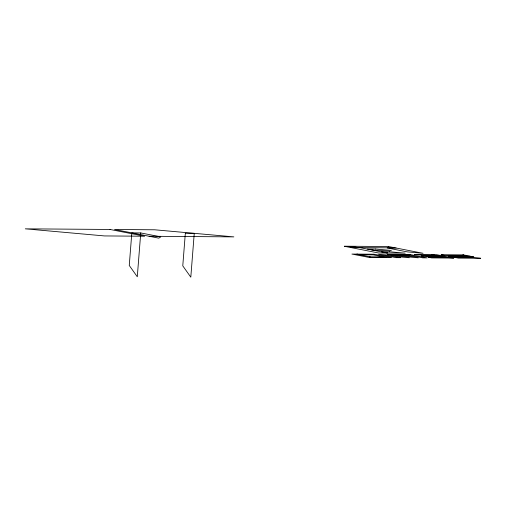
<?xml version="1.0" encoding="UTF-8"?>
<svg xmlns="http://www.w3.org/2000/svg" width="506" height="506" viewBox="0 0 506 506"><rect width="100%" height="100%" fill="white"/><g stroke="black" fill="none" stroke-linecap="round" stroke-linejoin="round"><path stroke-width="0.76" d="M140.744 232.937L137.29 276.776L129.258 265.467L131.826 232.874L140.744 232.937L160.8 236.865L158.795 238.149L114.533 229.49L154.672 229.787L233.842 236.878L149.112 236.258M448.341 256.08L470.327 256.238L473.787 256.915L456.26 256.789L448.272 256.125L454.597 257.364L459.056 257.396L456.191 256.833M383.15 256.903L370.531 256.808L369.532 257.453L386.609 257.579M453.629 258.073L431.65 257.908L428.19 257.231L445.71 257.364L453.699 258.028L436.653 254.689L432.194 254.657L445.78 257.314M404.781 255.176L418.272 257.813L410.353 257.105L400.322 255.138M395.863 255.106L409.348 257.744L401.435 257.035L391.404 255.075M185.335 233.266L182.774 265.859L190.806 277.168L194.253 233.336L185.335 233.266M369.975 256.757L368.969 257.402L351.923 254.069L356.388 254.101L369.975 256.757M373.909 254.227L372.909 254.872L360.291 254.784L356.831 254.107L373.909 254.227M374.465 254.278L373.466 254.923L387.052 257.579L391.511 257.617L374.465 254.278M409.582 254.493L408.582 255.138L391.056 255.005L387.602 254.328L409.582 254.493M410.145 254.543L409.139 255.188L422.725 257.845L427.19 257.877L410.145 254.543M463.098 254.885L462.092 255.53L444.572 255.397L441.112 254.72L463.098 254.885M463.654 254.935L462.655 255.581L465.52 256.137L469.979 256.175L463.654 254.935M110.03 229.458L25.3 228.832L104.47 235.929L144.608 236.22L110.03 229.458M388.469 246.523L344.504 246.201L360.342 247.617L395.388 247.877L388.469 246.523M396.078 248.01L387.16 247.946L407.216 251.868L423.048 253.291L396.078 248.01M375.547 249.034L367.52 248.971L374.434 250.325L391.378 250.451L375.547 249.034M389.38 251.741L381.353 251.678L388.266 253.032L405.211 253.158L389.38 251.741M387.375 253.025L378.456 252.962L344.339 246.289L360.177 247.706L387.375 253.025M431.751 254.657L414.357 254.524L422.276 255.233L435.204 255.334L431.751 254.657M438.664 256.004L421.27 255.878L429.189 256.586L442.124 256.681L438.664 256.004M472.781 257.56L454.945 257.427L458.404 258.104L480.7 258.269L472.781 257.56M400.429 257.68L395.97 257.649L378.684 254.265L386.597 254.973L400.429 257.68"/></g></svg>
